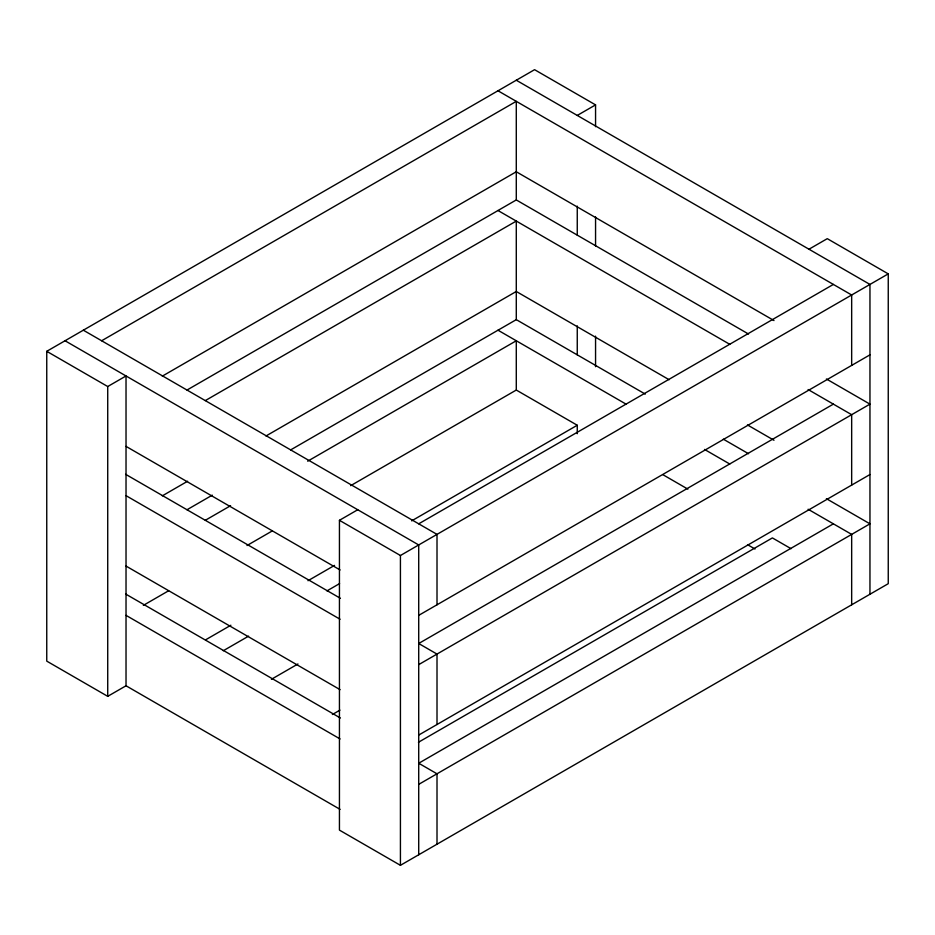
<?xml version="1.0" encoding="UTF-8"?>
<svg xmlns="http://www.w3.org/2000/svg" width="935" height="935" viewBox="0 0 935 935"><rect width="100%" height="100%" fill="white"/><g stroke="black" fill="none" stroke-linecap="round" stroke-linejoin="round"><path stroke-width="1.4" d="M340.106 809.383L126.026 685.776L107.724 696.341L46.75 661.127L46.75 351.315L534.575 69.681L595.56 104.884L595.56 126.704M101.634 340.761L516.284 101.366L516.284 199.938L187 390.047M46.75 351.315L107.724 386.529L126.026 375.964L126.026 685.776M577.257 115.437L595.56 104.884M162.316 376.139L516.284 171.771L773.993 320.565M205.291 400.612L516.284 221.057L516.284 319.641L290.668 449.899M162.316 495.842L187.596 481.244M265.972 435.99L516.284 291.475L669.144 379.727M187 509.75L212.28 495.153M205.291 520.304L230.583 505.706M307.697 461.189L516.284 340.761L516.284 390.047L350.672 485.662M143.347 605.366L168.627 590.768M247.015 545.514L272.295 530.916M808.974 249.224L827.276 238.659L888.25 273.873L888.25 583.685L400.425 865.319L339.44 830.116L339.44 520.304L357.743 509.739M205.595 639.832L230.875 625.235M307.989 580.717L334.543 565.394M411.657 520.865L577.257 425.25L577.257 433.7M418.716 523.822L833.365 284.427M223.29 650.737L248.57 636.151M326.958 590.897L339.592 583.592M339.44 520.304L400.425 555.507L888.25 273.873M271.407 679.289L297.949 663.967M418.716 615.359L869.959 354.844M833.365 404.13L418.716 643.525L437.007 654.091L437.007 724.496M332.381 714.504L339.966 710.121M418.716 664.645L869.959 404.13L826.4 378.979M418.716 735.062L869.959 474.536M418.424 742.273L772.392 537.917L791.057 548.693M833.365 523.834L418.716 763.229L437.007 773.794L437.007 844.2M418.716 784.348L869.959 523.834L826.4 498.682M516.284 80.235L869.959 284.427L869.959 594.239M497.993 90.8L851.668 294.993L851.668 365.398M516.284 199.938L748.526 334.029M497.993 210.504L729.779 344.325M808.109 389.544L851.668 414.696L851.668 485.101M747.462 424.946L773.993 440.256M516.284 319.641L645.267 394.102M723.339 439.181L748.526 453.72M497.993 330.195L626.193 404.212M704.511 449.431L729.779 464.017M808.109 509.248L851.668 534.388L851.668 604.805M516.284 390.047L577.257 425.25M663.008 474.758L687.891 489.134M747.544 544.696L755.001 548.997M83.332 330.195L437.007 534.388L437.007 604.805M65.041 340.761L418.716 544.953L418.716 854.765M126.026 446.381L340.106 569.976M125.629 474.314L340.398 598.307M126.026 495.667L340.106 619.262M126.026 566.072L340.106 689.679M125.629 594.017L340.398 718.01M126.026 615.359L340.106 738.966M595.56 216.885L595.56 245.975M595.56 336.144L595.56 366.695M577.257 206.156L577.257 235.141M577.257 325.848L577.257 354.844M400.425 555.507L400.425 865.319M107.724 386.529L107.724 696.341"/></g></svg>
